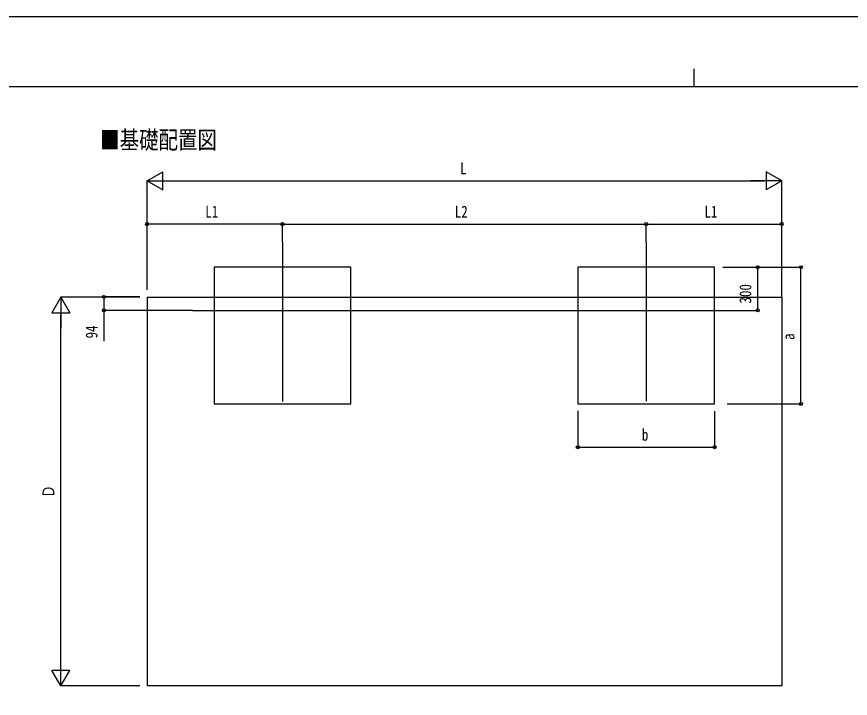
# Model space of a CAD drawing. Units: millimetres, scale not verified. Extents: x -10512 to 10512, y -7425 to 7425.
# Drawn here: x -4719 to 1074, y 2691 to 7425 of the extents above; entities that cross this region are included whole.
import ezdxf
from ezdxf.enums import TextEntityAlignment as Align

# ---------------------------------------------------------------- set-up
doc = ezdxf.new("R2010")
doc.units = ezdxf.units.MM
doc.header["$LTSCALE"] = 30
for name, color, linetype in [('0-2_USER1', 3, 'Continuous'), ('0-3_YKK_12', 2, 'Continuous'), ('0-4_YKK_A1', 4, 'Continuous'), ('0-5_YKK_D', 6, 'Continuous'), ('0-6_YKK_ZWAK', 7, 'Continuous')]:
    doc.layers.add(name, color=color, linetype=linetype)
doc.styles.add('ＭＳ ゴシック', font='')
doc.styles.get('ＭＳ ゴシック').set_extended_font_data('MS Gothic')

msp = doc.modelspace()

# ---------------------------------------------------------------- linework, layer by layer
at = {"layer": '0-3_YKK_12'}
for p, q in [((-2871.75, 5858.95), (-2871.75, 4752.29)), ((-344.25, 5860.45), (-344.25, 4753.79)), ((-3496.75, 5385.19), (280.75, 5385.19))]:
    msp.add_line(p, q, dxfattribs=at)
at = {"layer": '0-4_YKK_A1'}
for p, q in [((-3812.53, 5477.19), (597.55, 5477.19)), ((-3812.53, 5477.19), (-3812.53, 2777.19)), ((597.55, 5477.19), (597.55, 2777.19)), ((597.55, 2777.19), (-3812.53, 2777.19))]:
    msp.add_line(p, q, dxfattribs=at)
for points in [[(-3346.75, 4735.19), (-2396.75, 4735.19), (-2396.75, 5685.19), (-3346.75, 5685.19)], [(-819.25, 4735.19), (130.75, 4735.19), (130.75, 5685.19), (-819.25, 5685.19)]]:
    msp.add_lwpolyline(points, close=True, dxfattribs=at)
at = {"layer": '0-5_YKK_D'}
for p, q in [((-3812.53, 6285.19), (-3704.28, 6347.69)), ((-3704.28, 6222.69), (-3704.28, 6347.69)), ((597.55, 6285.19), (489.3, 6347.69)), ((489.3, 6347.69), (489.3, 6222.69)), ((-3812.53, 5529.19), (-3812.53, 6286.19)), ((-3812.53, 6285.19), (-3704.28, 6222.69)), ((-3812.53, 6285.19), (-3596.03, 6285.19)), ((-3687.53, 6285.19), (472.55, 6285.19)), ((597.55, 6285.19), (381.04, 6285.19)), ((597.55, 6285.19), (489.3, 6222.69)), ((597.55, 5480.19), (597.55, 6286.19)), ((-3812.53, 5530.19), (-3812.53, 5986.19)), ((-2871.75, 5985.19), (-3812.53, 5985.19)), ((-2871.75, 5859.95), (-2871.75, 5986.19)), ((-2871.75, 5859.95), (-2871.75, 5986.19)), ((-2871.75, 5985.19), (-344.25, 5985.19)), ((-344.25, 5861.45), (-344.25, 5986.19)), ((-344.25, 5861.45), (-344.25, 5986.19)), ((-344.25, 5985.19), (597.55, 5985.19)), ((597.55, 5480.19), (597.55, 5986.19)), ((187.52, 5685.19), (731.75, 5685.19)), ((187.52, 5685.19), (431.75, 5685.19)), ((430.75, 5385.19), (430.75, 5685.19)), ((730.75, 4735.19), (730.75, 5685.19)), ((-4412.53, 5477.19), (-4475.03, 5368.93)), ((-3862.53, 5477.19), (-4413.53, 5477.19)), ((-4412.53, 5477.19), (-4350.03, 5368.93)), ((-4412.53, 5477.19), (-4412.53, 5260.68)), ((-3862.53, 5479.19), (-4113.53, 5479.19)), ((-4475.03, 5368.93), (-4350.03, 5368.93)), ((-4412.53, 2902.19), (-4412.53, 5352.19)), ((-3497.75, 5385.19), (-4113.53, 5385.19)), ((281.75, 5385.19), (431.75, 5385.19)), ((218.45, 4735.19), (731.75, 4735.19)), ((-819.25, 4688.1), (-819.25, 4434.19)), ((130.75, 4686.17), (130.75, 4434.19)), ((-819.25, 4435.19), (130.75, 4435.19)), ((-4412.53, 2777.19), (-4412.53, 2993.69)), ((-4412.53, 2777.19), (-4475.03, 2885.44)), ((-4350.03, 2885.44), (-4475.03, 2885.44)), ((-4412.53, 2777.19), (-4350.03, 2885.44)), ((-3862.53, 2777.19), (-4413.53, 2777.19))]:
    msp.add_line(p, q, dxfattribs=at)
msp.add_lwpolyline([(-4112.53, 5479.19), (-4112.53, 5385.19), (-4112.53, 5170.69)], dxfattribs=at)
for centre in [(-3812.53, 5985.19), (-2871.75, 5985.19), (-2871.75, 5985.19), (-344.25, 5985.19), (-344.25, 5985.19), (597.55, 5985.19), (430.75, 5685.19), (730.75, 5685.19), (-4112.53, 5479.19), (-4112.53, 5385.19), (430.75, 5385.19), (730.75, 4735.19), (-819.25, 4435.19), (130.75, 4435.19)]:
    msp.add_circle(centre, 10.62, dxfattribs=at)
at = {"layer": '0-6_YKK_ZWAK'}
for p, q in [((-12.45, 7062.5), (-12.45, 6937.5)), ((9737.55, 6937.5), (-9762.45, 6937.5))]:
    msp.add_line(p, q, dxfattribs=at)
msp.add_lwpolyline([(-10512.5, -7425), (10512.5, -7425), (10512.5, 7425), (-10512.5, 7425)], close=True, dxfattribs=at)

# ---------------------------------------------------------------- texts
at = {"layer": '0-2_USER1', "style": 'ＭＳ ゴシック', "width": 0.8}
msp.add_text('■基礎配置図', height=123.8, dxfattribs=at).set_placement((-4138.51, 6470.2), align=Align.BOTTOM_LEFT)
at = {"layer": '0-5_YKK_D', "style": 'ＭＳ ゴシック', "width": 0.8}
for s, p in [('L', (-1637.49, 6305.19)), ('L1', (-3408.14, 6005.19)), ('L2', (-1674, 6005.19)), ('L1', (60.65, 6005.19)), ('b', (-374.25, 4455.19))]:
    msp.add_text(s, height=82.48, dxfattribs=at).set_placement(p, align=Align.BOTTOM_LEFT)
for s, p in [('300', (410.75, 5433.19)), ('94', (-4132.53, 5190.69)), ('a', (710.75, 5180.19)), ('Ｄ', (-4432.53, 4082.19))]:
    msp.add_text(s, height=82.48, rotation=90, dxfattribs=at).set_placement(p, align=Align.BOTTOM_LEFT)

doc.saveas('drawing.dxf')
